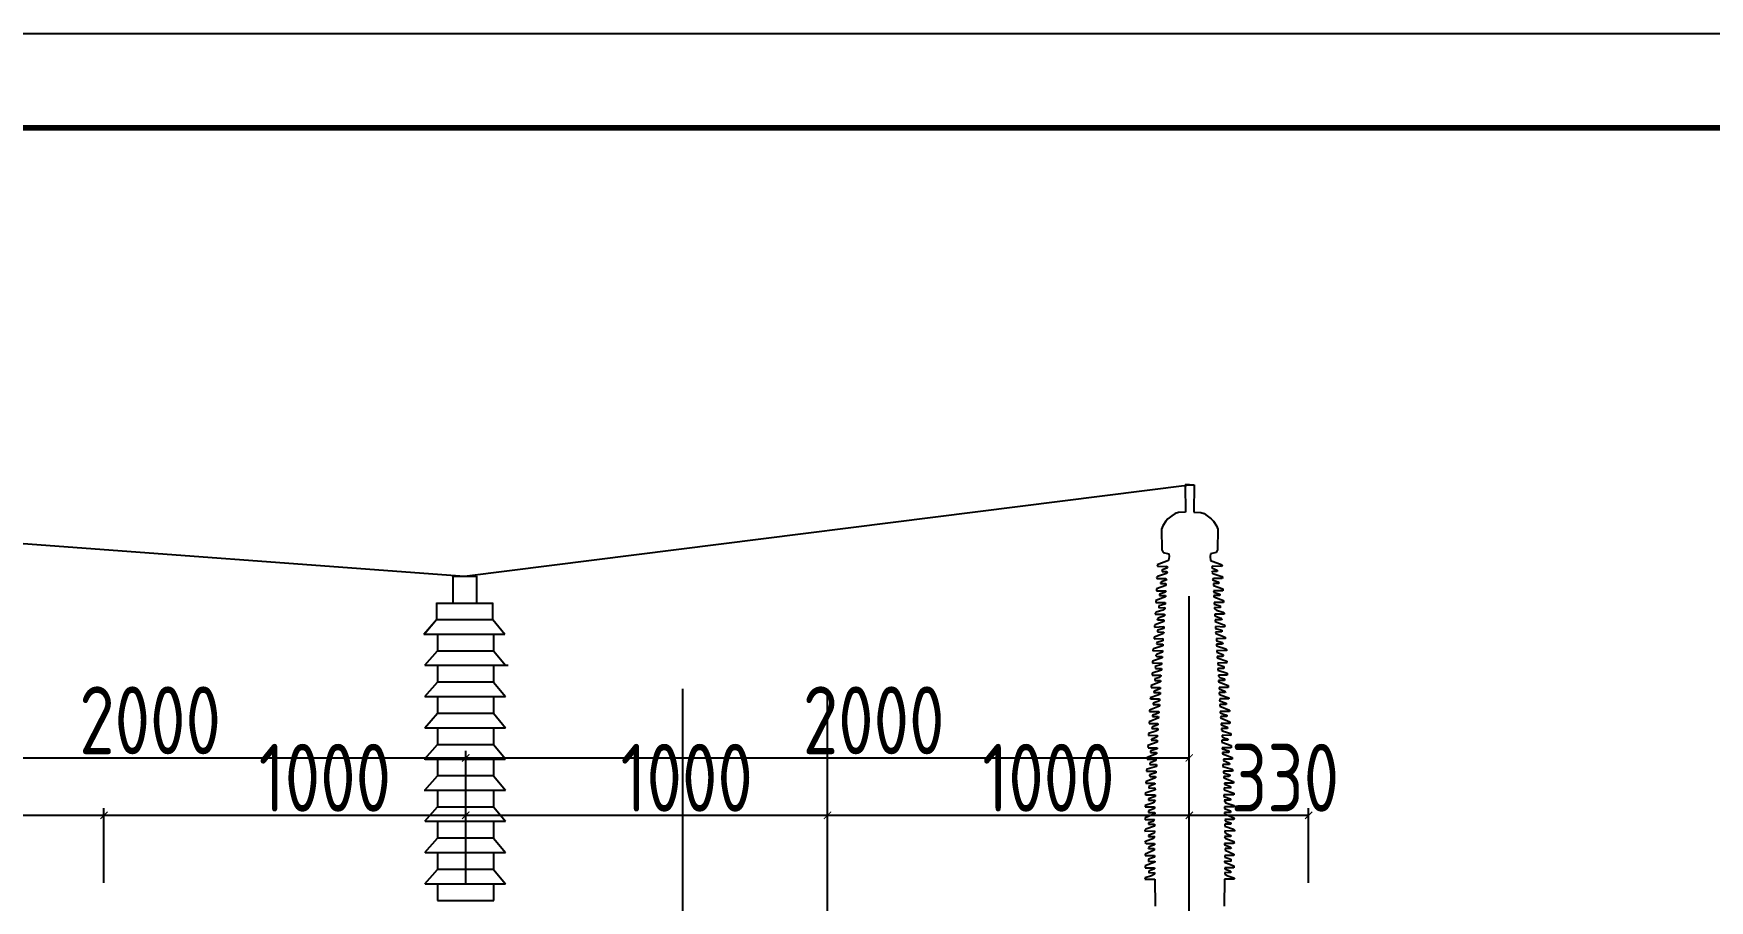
# Model space of a CAD drawing. Header units: millimetres. Extents: x 601 to 1195, y -2888 to -2468.
# Drawn here: x 727.7 to 905.6, y -2559.8 to -2467.8 of the extents above; entities that cross this region are included whole.
import ezdxf

# ---------------------------------------------------------------- set-up
doc = ezdxf.new("R2010")
doc.units = ezdxf.units.MM
doc.linetypes.add('CONTINOUS', pattern=[0])
doc.styles.add('HZTSS', font='tssdeng.shx', dxfattribs={"width": 0.8, "bigfont": 'tssdchn.shx'})

msp = doc.modelspace()

# ---------------------------------------------------------------- linework, layer by layer
at = {"color": 3}
for p, q in [((601.07, -2467.82), (1195.07, -2467.82)), ((773.5, -2525.39), (850.43, -2515.69)), ((689.58, -2519.17), (773.5, -2525.39))]:
    msp.add_line(p, q, dxfattribs=at)
for p, q in [((850.43, -2515.69), (849.97, -2515.69)), ((849.97, -2515.69), (850.01, -2518.61)), ((850.48, -2515.69), (850.93, -2515.69)), ((850.93, -2515.69), (850.9, -2518.61)), ((848.58, -2518.97), (848.15, -2519.29)), ((848.92, -2518.75), (848.58, -2518.97)), ((849.28, -2518.62), (848.92, -2518.75)), ((850.01, -2518.61), (849.28, -2518.62)), ((850.9, -2518.61), (851.63, -2518.62)), ((851.63, -2518.62), (851.99, -2518.75)), ((851.99, -2518.75), (852.33, -2518.97)), ((852.33, -2518.97), (852.75, -2519.29)), ((847.6, -2520.05), (847.46, -2520.41)), ((847.46, -2520.41), (847.49, -2522.59)), ((847.91, -2519.55), (847.6, -2520.05)), ((848.15, -2519.29), (847.91, -2519.55)), ((852.75, -2519.29), (853, -2519.55)), ((853, -2519.55), (853.3, -2520.05)), ((853.3, -2520.05), (853.44, -2520.41)), ((853.44, -2520.41), (853.41, -2522.59)), ((848.22, -2523.73), (847.02, -2524.19)), ((847.02, -2524.19), (847.07, -2524.37)), ((847.07, -2524.37), (848.05, -2524.34)), ((847.49, -2522.59), (847.64, -2522.87)), ((847.64, -2522.87), (848.23, -2523.02)), ((848.05, -2524.34), (848.11, -2524.51)), ((848.27, -2523.31), (848.22, -2523.73)), ((848.23, -2523.02), (848.27, -2523.31)), ((852.68, -2523.02), (852.64, -2523.31)), ((852.64, -2523.31), (852.68, -2523.73)), ((853.27, -2522.87), (852.68, -2523.02)), ((852.68, -2523.73), (853.89, -2524.19)), ((852.86, -2524.34), (852.8, -2524.51)), ((853.83, -2524.37), (852.86, -2524.34)), ((853.41, -2522.59), (853.27, -2522.87)), ((853.89, -2524.19), (853.83, -2524.37)), ((772.26, -2525.39), (774.74, -2525.39)), ((772.26, -2525.39), (772.26, -2528.24)), ((774.74, -2525.39), (774.74, -2528.24)), ((847.03, -2525.41), (846.95, -2525.49)), ((846.95, -2525.49), (846.98, -2525.65)), ((846.98, -2525.65), (847.94, -2525.64)), ((847.16, -2525.37), (847.03, -2525.41)), ((847.98, -2525.12), (847.16, -2525.37)), ((847.36, -2526.05), (847.35, -2526.17)), ((847.47, -2525.97), (847.36, -2526.05)), ((848.02, -2525.78), (847.47, -2525.97)), ((848.11, -2524.51), (847.51, -2524.75)), ((847.51, -2524.75), (847.52, -2524.9)), ((847.52, -2524.9), (848.03, -2524.89)), ((847.94, -2525.64), (848.02, -2525.78)), ((848.1, -2524.99), (847.98, -2525.12)), ((848.03, -2524.89), (848.1, -2524.99)), ((852.8, -2524.51), (853.39, -2524.75)), ((852.88, -2524.89), (852.8, -2524.99)), ((852.8, -2524.99), (852.92, -2525.12)), ((853.39, -2524.9), (852.88, -2524.89)), ((852.97, -2525.64), (852.88, -2525.78)), ((852.88, -2525.78), (853.43, -2525.97)), ((852.92, -2525.12), (853.75, -2525.37)), ((853.92, -2525.65), (852.97, -2525.64)), ((853.39, -2524.75), (853.39, -2524.9)), ((853.43, -2525.97), (853.55, -2526.05)), ((853.55, -2526.05), (853.55, -2526.17)), ((853.75, -2525.37), (853.87, -2525.41)), ((853.87, -2525.41), (853.96, -2525.49)), ((853.96, -2525.49), (853.92, -2525.65)), ((847.89, -2527.59), (846.86, -2527.98)), ((847.94, -2526.36), (846.92, -2526.72)), ((846.92, -2526.72), (846.94, -2526.95)), ((846.94, -2526.95), (847.91, -2526.93)), ((847.9, -2527.09), (847.24, -2527.28)), ((847.24, -2527.28), (847.24, -2527.42)), ((847.24, -2527.42), (847.89, -2527.42)), ((847.35, -2526.17), (847.94, -2526.16)), ((847.89, -2527.42), (847.89, -2527.59)), ((847.91, -2526.93), (847.9, -2527.09)), ((847.94, -2526.16), (847.94, -2526.36)), ((853.55, -2526.17), (852.97, -2526.16)), ((852.97, -2526.16), (852.97, -2526.36)), ((852.97, -2526.36), (853.98, -2526.72)), ((853.97, -2526.95), (853, -2526.93)), ((853, -2526.93), (853.01, -2527.09)), ((853.01, -2527.09), (853.66, -2527.28)), ((853.66, -2527.42), (853.01, -2527.42)), ((853.01, -2527.42), (853.01, -2527.59)), ((853.01, -2527.59), (854.05, -2527.98)), ((853.66, -2527.28), (853.66, -2527.42)), ((853.98, -2526.72), (853.97, -2526.95)), ((770.51, -2528.22), (770.51, -2529.99)), ((770.51, -2528.24), (776.49, -2528.24)), ((776.49, -2529.99), (776.49, -2528.22)), ((846.91, -2529.22), (846.8, -2529.31)), ((846.8, -2529.31), (846.8, -2529.43)), ((846.8, -2529.43), (847.78, -2529.42)), ((846.86, -2527.98), (846.86, -2528.19)), ((846.86, -2528.19), (847.84, -2528.18)), ((847.61, -2528.98), (846.91, -2529.22)), ((847.78, -2529.58), (847.12, -2529.84)), ((847.2, -2528.55), (847.19, -2528.73)), ((847.19, -2528.73), (847.82, -2528.72)), ((847.84, -2528.34), (847.2, -2528.55)), ((847.82, -2528.86), (847.61, -2528.98)), ((847.78, -2529.42), (847.78, -2529.58)), ((847.82, -2528.72), (847.82, -2528.86)), ((847.84, -2528.18), (847.84, -2528.34)), ((853.07, -2528.18), (853.06, -2528.34)), ((853.06, -2528.34), (853.7, -2528.55)), ((854.04, -2528.19), (853.07, -2528.18)), ((853.71, -2528.73), (853.08, -2528.72)), ((853.08, -2528.72), (853.08, -2528.86)), ((853.08, -2528.86), (853.29, -2528.98)), ((854.11, -2529.43), (853.13, -2529.42)), ((853.13, -2529.42), (853.13, -2529.58)), ((853.13, -2529.58), (853.78, -2529.84)), ((853.29, -2528.98), (853.99, -2529.22)), ((853.7, -2528.55), (853.71, -2528.73)), ((853.99, -2529.22), (854.11, -2529.31)), ((854.05, -2527.98), (854.04, -2528.19)), ((854.11, -2529.31), (854.11, -2529.43)), ((769.17, -2531.55), (770.51, -2530)), ((769.19, -2531.53), (770.51, -2530)), ((770.51, -2529.99), (776.49, -2529.99)), ((770.51, -2529.99), (776.49, -2529.99)), ((776.48, -2530), (777.77, -2531.55)), ((776.48, -2530), (777.75, -2531.53)), ((847.67, -2531.48), (846.68, -2531.86)), ((846.81, -2530.54), (846.72, -2530.62)), ((846.72, -2530.62), (846.73, -2530.78)), ((846.73, -2530.78), (847.7, -2530.74)), ((847.73, -2530.21), (846.81, -2530.54)), ((847.12, -2529.84), (847.02, -2529.9)), ((847.02, -2529.9), (847.05, -2530.02)), ((847.7, -2530.93), (847.04, -2531.1)), ((847.04, -2531.1), (847.04, -2531.28)), ((847.04, -2531.28), (847.7, -2531.32)), ((847.05, -2530.02), (847.72, -2530.02)), ((847.7, -2531.32), (847.67, -2531.48)), ((847.7, -2530.74), (847.7, -2530.93)), ((847.72, -2530.02), (847.73, -2530.21)), ((853.85, -2530.02), (853.18, -2530.02)), ((853.18, -2530.02), (853.18, -2530.21)), ((853.18, -2530.21), (854.09, -2530.54)), ((854.17, -2530.78), (853.2, -2530.74)), ((853.2, -2530.74), (853.21, -2530.93)), ((853.87, -2531.28), (853.2, -2531.32)), ((853.2, -2531.32), (853.23, -2531.48)), ((853.21, -2530.93), (853.86, -2531.1)), ((853.23, -2531.48), (854.22, -2531.86)), ((853.78, -2529.84), (853.88, -2529.9)), ((853.88, -2529.9), (853.85, -2530.02)), ((853.86, -2531.1), (853.87, -2531.28)), ((854.09, -2530.54), (854.19, -2530.62)), ((854.19, -2530.62), (854.17, -2530.78)), ((769.17, -2531.55), (777.77, -2531.55)), ((769.2, -2531.53), (777.75, -2531.53)), ((769.2, -2531.53), (777.75, -2531.53)), ((770.61, -2531.53), (770.61, -2533.3)), ((770.61, -2531.53), (770.61, -2533.3)), ((770.61, -2531.53), (770.61, -2533.3)), ((770.61, -2531.53), (770.61, -2533.3)), ((776.58, -2533.3), (776.58, -2531.53)), ((776.58, -2533.3), (776.58, -2531.53)), ((776.58, -2533.3), (776.58, -2531.53)), ((776.58, -2533.3), (776.58, -2531.53)), ((846.63, -2533.1), (846.55, -2533.18)), ((846.55, -2533.18), (846.55, -2533.29)), ((847.62, -2532.77), (846.63, -2533.1)), ((846.68, -2531.86), (846.68, -2532.03)), ((846.68, -2532.03), (847.6, -2532.01)), ((846.98, -2532.42), (846.94, -2532.55)), ((846.94, -2532.55), (847.06, -2532.6)), ((847.61, -2532.23), (846.98, -2532.42)), ((847.06, -2532.6), (847.61, -2532.59)), ((847.6, -2532.01), (847.61, -2532.23)), ((847.61, -2532.59), (847.62, -2532.77)), ((853.84, -2532.6), (853.29, -2532.59)), ((853.29, -2532.59), (853.29, -2532.77)), ((853.29, -2532.77), (854.28, -2533.1)), ((854.23, -2532.03), (853.3, -2532.01)), ((853.3, -2532.01), (853.3, -2532.23)), ((853.3, -2532.23), (853.93, -2532.42)), ((853.97, -2532.55), (853.84, -2532.6)), ((853.93, -2532.42), (853.97, -2532.55)), ((854.22, -2531.86), (854.23, -2532.03)), ((854.28, -2533.1), (854.36, -2533.18)), ((854.36, -2533.18), (854.35, -2533.29)), ((769.28, -2534.84), (770.6, -2533.31)), ((769.28, -2534.84), (770.6, -2533.31)), ((769.28, -2534.84), (770.6, -2533.31)), ((769.28, -2534.84), (770.6, -2533.31)), ((769.28, -2534.84), (770.6, -2533.31)), ((769.28, -2534.84), (770.6, -2533.31)), ((769.28, -2534.84), (770.6, -2533.31)), ((769.28, -2534.84), (770.6, -2533.31)), ((769.28, -2534.84), (770.6, -2533.31)), ((769.28, -2534.84), (770.6, -2533.31)), ((769.28, -2534.84), (770.6, -2533.31)), ((769.28, -2534.84), (770.6, -2533.31)), ((769.28, -2534.84), (770.6, -2533.31)), ((769.28, -2534.84), (770.6, -2533.31)), ((769.28, -2534.84), (770.6, -2533.31)), ((769.28, -2534.84), (770.6, -2533.31)), ((769.28, -2534.84), (777.85, -2534.84)), ((769.57, -2534.84), (778.12, -2534.84)), ((769.57, -2534.84), (778.12, -2534.84)), ((769.57, -2534.84), (778.12, -2534.84)), ((769.57, -2534.84), (778.12, -2534.84)), ((769.57, -2534.84), (778.12, -2534.84)), ((769.57, -2534.84), (778.12, -2534.84)), ((769.57, -2534.84), (778.12, -2534.84)), ((769.57, -2534.84), (778.12, -2534.84)), ((769.57, -2534.84), (778.12, -2534.84)), ((769.57, -2534.84), (778.12, -2534.84)), ((769.57, -2534.84), (778.12, -2534.84)), ((769.57, -2534.84), (778.12, -2534.84)), ((770.61, -2533.3), (776.58, -2533.3)), ((770.61, -2533.3), (776.58, -2533.3)), ((770.61, -2533.3), (776.58, -2533.3)), ((770.61, -2533.3), (776.58, -2533.3)), ((770.61, -2533.3), (776.58, -2533.3)), ((770.61, -2533.3), (776.58, -2533.3)), ((770.61, -2533.3), (776.58, -2533.3)), ((770.61, -2533.3), (776.58, -2533.3)), ((770.61, -2533.3), (776.58, -2533.3)), ((770.61, -2533.3), (776.58, -2533.3)), ((770.61, -2533.3), (776.58, -2533.3)), ((770.61, -2533.3), (776.58, -2533.3)), ((770.61, -2533.3), (776.58, -2533.3)), ((770.61, -2533.3), (776.58, -2533.3)), ((770.61, -2533.3), (776.58, -2533.3)), ((770.61, -2533.3), (776.58, -2533.3)), ((770.61, -2534.84), (770.61, -2536.61)), ((770.61, -2534.84), (770.61, -2536.61)), ((770.61, -2534.84), (770.61, -2536.61)), ((770.61, -2534.84), (770.61, -2536.61)), ((776.57, -2533.31), (777.85, -2534.84)), ((776.57, -2533.31), (777.85, -2534.84)), ((776.57, -2533.31), (777.85, -2534.84)), ((776.57, -2533.31), (777.85, -2534.84)), ((776.57, -2533.31), (777.85, -2534.84)), ((776.57, -2533.31), (777.85, -2534.84)), ((776.57, -2533.31), (777.85, -2534.84)), ((776.57, -2533.31), (777.85, -2534.84)), ((776.57, -2533.31), (777.85, -2534.84)), ((776.57, -2533.31), (777.85, -2534.84)), ((776.57, -2533.31), (777.85, -2534.84)), ((776.57, -2533.31), (777.85, -2534.84)), ((776.57, -2533.31), (777.85, -2534.84)), ((776.57, -2533.31), (777.85, -2534.84)), ((776.57, -2533.31), (777.85, -2534.84)), ((776.57, -2533.31), (777.85, -2534.84)), ((776.58, -2536.61), (776.58, -2534.84)), ((776.58, -2536.61), (776.58, -2534.84)), ((776.58, -2536.61), (776.58, -2534.84)), ((776.58, -2536.61), (776.58, -2534.84)), ((847.54, -2534.06), (846.52, -2534.41)), ((846.52, -2534.41), (846.52, -2534.6)), ((846.52, -2534.6), (847.48, -2534.59)), ((846.55, -2533.29), (847.56, -2533.28)), ((847.48, -2534.76), (846.81, -2534.98)), ((846.81, -2534.98), (846.82, -2535.18)), ((846.94, -2533.68), (846.87, -2533.76)), ((846.87, -2533.76), (846.87, -2533.84)), ((846.87, -2533.84), (846.98, -2533.89)), ((847.56, -2533.44), (846.94, -2533.68)), ((846.98, -2533.89), (847.54, -2533.89)), ((847.48, -2534.59), (847.48, -2534.76)), ((847.54, -2533.89), (847.54, -2534.06)), ((847.56, -2533.28), (847.56, -2533.44)), ((853.35, -2533.28), (853.34, -2533.44)), ((853.34, -2533.44), (853.96, -2533.68)), ((854.35, -2533.29), (853.35, -2533.28)), ((853.37, -2533.89), (853.36, -2534.06)), ((853.36, -2534.06), (854.39, -2534.41)), ((853.92, -2533.89), (853.37, -2533.89)), ((854.38, -2534.6), (853.43, -2534.59)), ((853.43, -2534.59), (853.43, -2534.76)), ((853.43, -2534.76), (854.09, -2534.98)), ((854.04, -2533.84), (853.92, -2533.89)), ((853.96, -2533.68), (854.03, -2533.76)), ((854.03, -2533.76), (854.04, -2533.84)), ((854.09, -2534.98), (854.09, -2535.18)), ((854.39, -2534.41), (854.38, -2534.6)), ((769.28, -2538.15), (770.6, -2536.62)), ((769.28, -2538.15), (770.6, -2536.62)), ((769.28, -2538.15), (770.6, -2536.62)), ((769.28, -2538.15), (770.6, -2536.62)), ((769.28, -2538.15), (770.6, -2536.62)), ((769.28, -2538.15), (770.6, -2536.62)), ((769.28, -2538.15), (770.6, -2536.62)), ((769.28, -2538.15), (770.6, -2536.62)), ((769.28, -2538.15), (770.6, -2536.62)), ((769.28, -2538.15), (770.6, -2536.62)), ((769.28, -2538.15), (770.6, -2536.62)), ((769.28, -2538.15), (770.6, -2536.62)), ((769.28, -2538.15), (770.6, -2536.62)), ((769.28, -2538.15), (770.6, -2536.62)), ((769.28, -2538.15), (770.6, -2536.62)), ((769.28, -2538.15), (770.6, -2536.62)), ((770.61, -2536.61), (776.58, -2536.61)), ((770.61, -2536.61), (776.58, -2536.61)), ((770.61, -2536.61), (776.58, -2536.61)), ((770.61, -2536.61), (776.58, -2536.61)), ((770.61, -2536.61), (776.58, -2536.61)), ((770.61, -2536.61), (776.58, -2536.61)), ((770.61, -2536.61), (776.58, -2536.61)), ((770.61, -2536.61), (776.58, -2536.61)), ((770.61, -2536.61), (776.58, -2536.61)), ((770.61, -2536.61), (776.58, -2536.61)), ((770.61, -2536.61), (776.58, -2536.61)), ((770.61, -2536.61), (776.58, -2536.61)), ((770.61, -2536.61), (776.58, -2536.61)), ((770.61, -2536.61), (776.58, -2536.61)), ((770.61, -2536.61), (776.58, -2536.61)), ((770.61, -2536.61), (776.58, -2536.61)), ((776.57, -2536.62), (777.85, -2538.15)), ((776.57, -2536.62), (777.85, -2538.15)), ((776.57, -2536.62), (777.85, -2538.15)), ((776.57, -2536.62), (777.85, -2538.15)), ((776.57, -2536.62), (777.85, -2538.15)), ((776.57, -2536.62), (777.85, -2538.15)), ((776.57, -2536.62), (777.85, -2538.15)), ((776.57, -2536.62), (777.85, -2538.15)), ((776.57, -2536.62), (777.85, -2538.15)), ((776.57, -2536.62), (777.85, -2538.15)), ((776.57, -2536.62), (777.85, -2538.15)), ((776.57, -2536.62), (777.85, -2538.15)), ((776.57, -2536.62), (777.85, -2538.15)), ((776.57, -2536.62), (777.85, -2538.15)), ((776.57, -2536.62), (777.85, -2538.15)), ((776.57, -2536.62), (777.85, -2538.15)), ((847.37, -2536.6), (846.37, -2536.99)), ((847.45, -2535.34), (846.46, -2535.69)), ((846.46, -2535.69), (846.46, -2535.9)), ((846.46, -2535.9), (847.39, -2535.89)), ((847.25, -2536.12), (846.75, -2536.29)), ((846.75, -2536.29), (846.75, -2536.46)), ((846.75, -2536.46), (847.37, -2536.46)), ((846.82, -2535.18), (847.45, -2535.17)), ((847.4, -2536.01), (847.25, -2536.12)), ((847.37, -2536.46), (847.37, -2536.6)), ((847.39, -2535.89), (847.4, -2536.01)), ((847.45, -2535.17), (847.45, -2535.34)), ((853.46, -2535.17), (853.45, -2535.34)), ((853.45, -2535.34), (854.45, -2535.69)), ((854.09, -2535.18), (853.46, -2535.17)), ((854.45, -2535.9), (853.51, -2535.89)), ((853.51, -2535.89), (853.51, -2536.01)), ((853.51, -2536.01), (853.66, -2536.12)), ((854.15, -2536.46), (853.53, -2536.46)), ((853.53, -2536.46), (853.53, -2536.6)), ((853.53, -2536.6), (854.54, -2536.99)), ((853.66, -2536.12), (854.16, -2536.29)), ((854.16, -2536.29), (854.15, -2536.46)), ((854.45, -2535.69), (854.45, -2535.9)), ((769.28, -2538.15), (777.85, -2538.15)), ((769.29, -2538.15), (777.84, -2538.15)), ((769.29, -2538.15), (777.84, -2538.15)), ((769.29, -2538.15), (777.84, -2538.15)), ((769.29, -2538.15), (777.84, -2538.15)), ((769.29, -2538.15), (777.84, -2538.15)), ((769.29, -2538.15), (777.84, -2538.15)), ((769.29, -2538.15), (777.84, -2538.15)), ((769.29, -2538.15), (777.84, -2538.15)), ((769.29, -2538.15), (777.84, -2538.15)), ((769.29, -2538.15), (777.84, -2538.15)), ((769.29, -2538.15), (777.84, -2538.15)), ((769.29, -2538.15), (777.84, -2538.15)), ((769.29, -2538.15), (777.84, -2538.15)), ((769.29, -2538.15), (777.84, -2538.15)), ((769.29, -2538.15), (777.84, -2538.15)), ((769.29, -2538.15), (777.84, -2538.15)), ((770.61, -2538.15), (770.61, -2539.92)), ((770.61, -2538.15), (770.61, -2539.92)), ((770.61, -2538.15), (770.61, -2539.92)), ((770.61, -2538.15), (770.61, -2539.92)), ((776.58, -2539.92), (776.58, -2538.15)), ((776.58, -2539.92), (776.58, -2538.15)), ((776.58, -2539.92), (776.58, -2538.15)), ((776.58, -2539.92), (776.58, -2538.15)), ((847.09, -2538), (846.28, -2538.28)), ((846.28, -2538.28), (846.29, -2538.41)), ((846.29, -2538.41), (847.26, -2538.4)), ((846.37, -2536.99), (846.37, -2537.2)), ((846.37, -2537.2), (847.31, -2537.19)), ((847.26, -2538.6), (846.58, -2538.86)), ((846.7, -2537.58), (846.65, -2537.66)), ((846.65, -2537.66), (846.67, -2537.74)), ((846.67, -2537.74), (847.32, -2537.73)), ((847.31, -2537.32), (846.7, -2537.58)), ((847.32, -2537.9), (847.09, -2538)), ((847.26, -2538.4), (847.26, -2538.6)), ((847.31, -2537.19), (847.31, -2537.32)), ((847.32, -2537.73), (847.32, -2537.9)), ((854.24, -2537.74), (853.58, -2537.73)), ((853.58, -2537.73), (853.58, -2537.9)), ((853.58, -2537.9), (853.81, -2538)), ((854.54, -2537.2), (853.59, -2537.19)), ((853.59, -2537.19), (853.59, -2537.32)), ((853.59, -2537.32), (854.2, -2537.58)), ((853.65, -2538.4), (853.64, -2538.6)), ((853.64, -2538.6), (854.32, -2538.86)), ((854.62, -2538.41), (853.65, -2538.4)), ((853.81, -2538), (854.62, -2538.28)), ((854.2, -2537.58), (854.25, -2537.66)), ((854.25, -2537.66), (854.24, -2537.74)), ((854.54, -2536.99), (854.54, -2537.2)), ((854.62, -2538.28), (854.62, -2538.41)), ((769.28, -2541.46), (770.6, -2539.93)), ((769.28, -2541.46), (770.6, -2539.93)), ((769.28, -2541.46), (770.6, -2539.93)), ((769.28, -2541.46), (770.6, -2539.93)), ((769.28, -2541.46), (770.6, -2539.93)), ((769.28, -2541.46), (770.6, -2539.93)), ((769.28, -2541.46), (770.6, -2539.93)), ((769.28, -2541.46), (770.6, -2539.93)), ((769.28, -2541.46), (770.6, -2539.93)), ((769.28, -2541.46), (770.6, -2539.93)), ((769.28, -2541.46), (770.6, -2539.93)), ((769.28, -2541.46), (770.6, -2539.93)), ((769.28, -2541.46), (770.6, -2539.93)), ((769.28, -2541.46), (770.6, -2539.93)), ((769.28, -2541.46), (770.6, -2539.93)), ((769.28, -2541.46), (770.6, -2539.93)), ((770.61, -2539.92), (776.58, -2539.92)), ((770.61, -2539.92), (776.58, -2539.92)), ((770.61, -2539.92), (776.58, -2539.92)), ((770.61, -2539.92), (776.58, -2539.92)), ((770.61, -2539.92), (776.58, -2539.92)), ((770.61, -2539.92), (776.58, -2539.92)), ((770.61, -2539.92), (776.58, -2539.92)), ((770.61, -2539.92), (776.58, -2539.92)), ((770.61, -2539.92), (776.58, -2539.92)), ((770.61, -2539.92), (776.58, -2539.92)), ((770.61, -2539.92), (776.58, -2539.92)), ((770.61, -2539.92), (776.58, -2539.92)), ((770.61, -2539.92), (776.58, -2539.92)), ((770.61, -2539.92), (776.58, -2539.92)), ((770.61, -2539.92), (776.58, -2539.92)), ((770.61, -2539.92), (776.58, -2539.92)), ((776.57, -2539.93), (777.85, -2541.46)), ((776.57, -2539.93), (777.85, -2541.46)), ((776.57, -2539.93), (777.85, -2541.46)), ((776.57, -2539.93), (777.85, -2541.46)), ((776.57, -2539.93), (777.85, -2541.46)), ((776.57, -2539.93), (777.85, -2541.46)), ((776.57, -2539.93), (777.85, -2541.46)), ((776.57, -2539.93), (777.85, -2541.46)), ((776.57, -2539.93), (777.85, -2541.46)), ((776.57, -2539.93), (777.85, -2541.46)), ((776.57, -2539.93), (777.85, -2541.46)), ((776.57, -2539.93), (777.85, -2541.46)), ((776.57, -2539.93), (777.85, -2541.46)), ((776.57, -2539.93), (777.85, -2541.46)), ((776.57, -2539.93), (777.85, -2541.46)), ((776.57, -2539.93), (777.85, -2541.46)), ((847.26, -2539.19), (846.2, -2539.61)), ((846.2, -2539.61), (846.2, -2539.75)), ((846.2, -2539.75), (847.2, -2539.74)), ((846.86, -2540.02), (846.5, -2540.12)), ((846.5, -2540.12), (846.5, -2540.28)), ((846.5, -2540.28), (847.13, -2540.28)), ((846.58, -2538.86), (846.58, -2539.01)), ((846.58, -2539.01), (847.25, -2539)), ((847.2, -2539.87), (846.86, -2540.02)), ((847.13, -2540.28), (847.18, -2540.42)), ((847.2, -2539.74), (847.2, -2539.87)), ((847.25, -2539), (847.25, -2539.11)), ((847.25, -2539.11), (847.26, -2539.19)), ((854.32, -2539.01), (853.65, -2539)), ((853.65, -2539), (853.65, -2539.11)), ((853.65, -2539.11), (853.65, -2539.19)), ((853.65, -2539.19), (854.7, -2539.61)), ((854.7, -2539.75), (853.7, -2539.74)), ((853.7, -2539.74), (853.7, -2539.87)), ((853.7, -2539.87), (854.04, -2540.02)), ((853.77, -2540.28), (853.73, -2540.42)), ((854.4, -2540.28), (853.77, -2540.28)), ((854.04, -2540.02), (854.4, -2540.12)), ((854.32, -2538.86), (854.32, -2539.01)), ((854.4, -2540.12), (854.4, -2540.28)), ((854.7, -2539.61), (854.7, -2539.75)), ((769.28, -2541.46), (777.85, -2541.46)), ((769.29, -2541.46), (777.84, -2541.46)), ((769.29, -2541.46), (777.84, -2541.46)), ((769.29, -2541.46), (777.84, -2541.46)), ((769.29, -2541.46), (777.84, -2541.46)), ((769.29, -2541.46), (777.84, -2541.46)), ((769.29, -2541.46), (777.84, -2541.46)), ((769.29, -2541.46), (777.84, -2541.46)), ((769.29, -2541.46), (777.84, -2541.46)), ((769.29, -2541.46), (777.84, -2541.46)), ((769.29, -2541.46), (777.84, -2541.46)), ((769.29, -2541.46), (777.84, -2541.46)), ((769.29, -2541.46), (777.84, -2541.46)), ((769.29, -2541.46), (777.84, -2541.46)), ((769.29, -2541.46), (777.84, -2541.46)), ((769.29, -2541.46), (777.84, -2541.46)), ((769.29, -2541.46), (777.84, -2541.46)), ((770.61, -2541.46), (770.61, -2543.23)), ((770.61, -2541.46), (770.61, -2543.23)), ((770.61, -2541.46), (770.61, -2543.23)), ((770.61, -2541.46), (770.61, -2543.23)), ((776.58, -2543.23), (776.58, -2541.46)), ((776.58, -2543.23), (776.58, -2541.46)), ((776.58, -2543.23), (776.58, -2541.46)), ((776.58, -2543.23), (776.58, -2541.46)), ((846.87, -2541.83), (846.09, -2542.09)), ((846.09, -2542.09), (846.09, -2542.28)), ((847.18, -2540.42), (846.17, -2540.84)), ((846.17, -2540.84), (846.17, -2541.01)), ((846.17, -2541.01), (847.09, -2541)), ((846.52, -2541.37), (846.43, -2541.45)), ((846.43, -2541.45), (846.44, -2541.56)), ((846.44, -2541.56), (847.08, -2541.55)), ((847.09, -2541.15), (846.52, -2541.37)), ((847.08, -2541.71), (846.87, -2541.83)), ((847.08, -2541.55), (847.08, -2541.71)), ((847.09, -2541), (847.09, -2541.15)), ((853.73, -2540.42), (854.73, -2540.84)), ((854.73, -2541.01), (853.81, -2541)), ((853.81, -2541), (853.81, -2541.15)), ((853.81, -2541.15), (854.38, -2541.37)), ((854.46, -2541.56), (853.82, -2541.55)), ((853.82, -2541.55), (853.82, -2541.71)), ((853.82, -2541.71), (854.03, -2541.83)), ((854.03, -2541.83), (854.81, -2542.09)), ((854.38, -2541.37), (854.47, -2541.45)), ((854.47, -2541.45), (854.46, -2541.56)), ((854.73, -2540.84), (854.73, -2541.01)), ((854.81, -2542.09), (854.81, -2542.28)), ((769.28, -2544.77), (770.6, -2543.24)), ((769.28, -2544.77), (770.6, -2543.24)), ((769.28, -2544.77), (770.6, -2543.24)), ((769.28, -2544.77), (770.6, -2543.24)), ((769.28, -2544.77), (770.6, -2543.24)), ((769.28, -2544.77), (770.6, -2543.24)), ((769.28, -2544.77), (770.6, -2543.24)), ((769.28, -2544.77), (770.6, -2543.24)), ((769.28, -2544.77), (770.6, -2543.24)), ((769.28, -2544.77), (770.6, -2543.24)), ((769.28, -2544.77), (770.6, -2543.24)), ((769.28, -2544.77), (770.6, -2543.24)), ((769.28, -2544.77), (770.6, -2543.24)), ((769.28, -2544.77), (770.6, -2543.24)), ((769.28, -2544.77), (770.6, -2543.24)), ((769.28, -2544.77), (770.6, -2543.24)), ((770.61, -2543.23), (776.58, -2543.23)), ((770.61, -2543.23), (776.58, -2543.23)), ((770.61, -2543.23), (776.58, -2543.23)), ((770.61, -2543.23), (776.58, -2543.23)), ((770.61, -2543.23), (776.58, -2543.23)), ((770.61, -2543.23), (776.58, -2543.23)), ((770.61, -2543.23), (776.58, -2543.23)), ((770.61, -2543.23), (776.58, -2543.23)), ((770.61, -2543.23), (776.58, -2543.23)), ((770.61, -2543.23), (776.58, -2543.23)), ((770.61, -2543.23), (776.58, -2543.23)), ((770.61, -2543.23), (776.58, -2543.23)), ((770.61, -2543.23), (776.58, -2543.23)), ((770.61, -2543.23), (776.58, -2543.23)), ((770.61, -2543.23), (776.58, -2543.23)), ((770.61, -2543.23), (776.58, -2543.23)), ((776.57, -2543.24), (777.85, -2544.77)), ((776.57, -2543.24), (777.85, -2544.77)), ((776.57, -2543.24), (777.85, -2544.77)), ((776.57, -2543.24), (777.85, -2544.77)), ((776.57, -2543.24), (777.85, -2544.77)), ((776.57, -2543.24), (777.85, -2544.77)), ((776.57, -2543.24), (777.85, -2544.77)), ((776.57, -2543.24), (777.85, -2544.77)), ((776.57, -2543.24), (777.85, -2544.77)), ((776.57, -2543.24), (777.85, -2544.77)), ((776.57, -2543.24), (777.85, -2544.77)), ((776.57, -2543.24), (777.85, -2544.77)), ((776.57, -2543.24), (777.85, -2544.77)), ((776.57, -2543.24), (777.85, -2544.77)), ((776.57, -2543.24), (777.85, -2544.77)), ((776.57, -2543.24), (777.85, -2544.77)), ((847.02, -2543.01), (846.03, -2543.36)), ((846.03, -2543.36), (846.04, -2543.59)), ((846.04, -2543.59), (846.99, -2543.58)), ((846.09, -2542.28), (847.01, -2542.27)), ((846.99, -2543.72), (846.3, -2543.92)), ((846.3, -2543.92), (846.3, -2544.1)), ((846.43, -2542.63), (846.36, -2542.79)), ((846.36, -2542.79), (847.02, -2542.78)), ((846.72, -2542.56), (846.43, -2542.63)), ((847.01, -2542.42), (846.72, -2542.56)), ((846.99, -2543.58), (846.99, -2543.72)), ((847.01, -2542.27), (847.01, -2542.42)), ((847.02, -2542.78), (847.02, -2543.01)), ((854.54, -2542.79), (853.88, -2542.78)), ((853.88, -2542.78), (853.88, -2543.01)), ((853.88, -2543.01), (854.87, -2543.36)), ((854.81, -2542.28), (853.89, -2542.27)), ((853.89, -2542.27), (853.89, -2542.42)), ((853.89, -2542.42), (854.18, -2542.56)), ((854.87, -2543.59), (853.91, -2543.58)), ((853.91, -2543.58), (853.91, -2543.72)), ((853.91, -2543.72), (854.6, -2543.92)), ((854.18, -2542.56), (854.48, -2542.63)), ((854.48, -2542.63), (854.54, -2542.79)), ((854.6, -2543.92), (854.6, -2544.1)), ((854.87, -2543.36), (854.87, -2543.59)), ((769.2, -2544.77), (777.75, -2544.77)), ((769.28, -2544.77), (777.85, -2544.77)), ((769.29, -2544.77), (777.84, -2544.77)), ((769.29, -2544.77), (777.84, -2544.77)), ((769.29, -2544.77), (777.84, -2544.77)), ((769.29, -2544.77), (777.84, -2544.77)), ((769.29, -2544.77), (777.84, -2544.77)), ((769.29, -2544.77), (777.84, -2544.77)), ((769.29, -2544.77), (777.84, -2544.77)), ((769.29, -2544.77), (777.84, -2544.77)), ((769.29, -2544.77), (777.84, -2544.77)), ((769.29, -2544.77), (777.84, -2544.77)), ((769.29, -2544.77), (777.84, -2544.77)), ((769.29, -2544.77), (777.84, -2544.77)), ((769.29, -2544.77), (777.84, -2544.77)), ((769.29, -2544.77), (777.84, -2544.77)), ((769.29, -2544.77), (777.84, -2544.77)), ((769.29, -2544.77), (777.84, -2544.77)), ((769.3, -2544.79), (777.79, -2544.79)), ((770.61, -2544.77), (770.61, -2546.54)), ((770.61, -2544.77), (770.61, -2546.54)), ((770.61, -2544.77), (770.61, -2546.54)), ((770.61, -2544.77), (770.61, -2546.54)), ((776.58, -2546.54), (776.58, -2544.77)), ((776.58, -2546.54), (776.58, -2544.77)), ((776.58, -2546.54), (776.58, -2544.77)), ((776.58, -2546.54), (776.58, -2544.77)), ((846.95, -2545.58), (845.94, -2545.85)), ((846.95, -2544.25), (845.96, -2544.63)), ((845.96, -2544.63), (845.96, -2544.81)), ((845.96, -2544.81), (846.86, -2544.8)), ((846.28, -2545.17), (846.22, -2545.26)), ((846.22, -2545.26), (846.23, -2545.36)), ((846.23, -2545.36), (846.94, -2545.36)), ((846.86, -2544.95), (846.28, -2545.17)), ((846.3, -2544.1), (846.95, -2544.09)), ((846.86, -2544.8), (846.86, -2544.95)), ((846.94, -2545.36), (846.95, -2545.58)), ((846.95, -2544.09), (846.95, -2544.25)), ((854.6, -2544.1), (853.95, -2544.09)), ((853.95, -2544.09), (853.95, -2544.25)), ((853.95, -2544.25), (854.95, -2544.63)), ((854.67, -2545.36), (853.96, -2545.36)), ((853.96, -2545.36), (853.96, -2545.58)), ((853.96, -2545.58), (854.97, -2545.85)), ((854.95, -2544.81), (854.04, -2544.8)), ((854.04, -2544.8), (854.04, -2544.95)), ((854.04, -2544.95), (854.62, -2545.17)), ((854.62, -2545.17), (854.68, -2545.26)), ((854.68, -2545.26), (854.67, -2545.36)), ((854.95, -2544.63), (854.95, -2544.81)), ((769.28, -2548.08), (770.6, -2546.55)), ((769.28, -2548.08), (770.6, -2546.55)), ((769.28, -2548.08), (770.6, -2546.55)), ((769.28, -2548.08), (770.6, -2546.55)), ((769.28, -2548.08), (770.6, -2546.55)), ((769.28, -2548.08), (770.6, -2546.55)), ((769.28, -2548.08), (770.6, -2546.55)), ((769.28, -2548.08), (770.6, -2546.55)), ((769.28, -2548.08), (770.6, -2546.55)), ((769.28, -2548.08), (770.6, -2546.55)), ((769.28, -2548.08), (770.6, -2546.55)), ((769.28, -2548.08), (770.6, -2546.55)), ((769.28, -2548.08), (770.6, -2546.55)), ((769.28, -2548.08), (770.6, -2546.55)), ((769.28, -2548.08), (770.6, -2546.55)), ((769.28, -2548.08), (770.6, -2546.55)), ((770.61, -2546.54), (776.58, -2546.54)), ((770.61, -2546.54), (776.58, -2546.54)), ((770.61, -2546.54), (776.58, -2546.54)), ((770.61, -2546.54), (776.58, -2546.54)), ((770.61, -2546.54), (776.58, -2546.54)), ((770.61, -2546.54), (776.58, -2546.54)), ((770.61, -2546.54), (776.58, -2546.54)), ((770.61, -2546.54), (776.58, -2546.54)), ((770.61, -2546.54), (776.58, -2546.54)), ((770.61, -2546.54), (776.58, -2546.54)), ((770.61, -2546.54), (776.58, -2546.54)), ((770.61, -2546.54), (776.58, -2546.54)), ((770.61, -2546.54), (776.58, -2546.54)), ((770.61, -2546.54), (776.58, -2546.54)), ((770.61, -2546.54), (776.58, -2546.54)), ((770.61, -2546.54), (776.58, -2546.54)), ((776.57, -2546.55), (777.85, -2548.08)), ((776.57, -2546.55), (777.85, -2548.08)), ((776.57, -2546.55), (777.85, -2548.08)), ((776.57, -2546.55), (777.85, -2548.08)), ((776.57, -2546.55), (777.85, -2548.08)), ((776.57, -2546.55), (777.85, -2548.08)), ((776.57, -2546.55), (777.85, -2548.08)), ((776.57, -2546.55), (777.85, -2548.08)), ((776.57, -2546.55), (777.85, -2548.08)), ((776.57, -2546.55), (777.85, -2548.08)), ((776.57, -2546.55), (777.85, -2548.08)), ((776.57, -2546.55), (777.85, -2548.08)), ((776.57, -2546.55), (777.85, -2548.08)), ((776.57, -2546.55), (777.85, -2548.08)), ((776.57, -2546.55), (777.85, -2548.08)), ((776.57, -2546.55), (777.85, -2548.08)), ((845.84, -2547.17), (845.79, -2547.28)), ((845.79, -2547.28), (845.8, -2547.35)), ((845.8, -2547.35), (846.77, -2547.34)), ((846.83, -2546.79), (845.84, -2547.17)), ((845.94, -2545.85), (845.87, -2545.97)), ((845.87, -2545.97), (845.89, -2546.07)), ((845.89, -2546.07), (846.86, -2546.06)), ((846.77, -2547.46), (846.11, -2547.71)), ((846.19, -2546.45), (846.18, -2546.57)), ((846.18, -2546.57), (846.27, -2546.63)), ((846.86, -2546.24), (846.19, -2546.45)), ((846.27, -2546.63), (846.82, -2546.63)), ((846.77, -2547.34), (846.77, -2547.46)), ((846.82, -2546.63), (846.83, -2546.79)), ((846.86, -2546.06), (846.86, -2546.24)), ((855.01, -2546.07), (854.04, -2546.06)), ((854.04, -2546.06), (854.04, -2546.24)), ((854.04, -2546.24), (854.72, -2546.45)), ((854.64, -2546.63), (854.08, -2546.63)), ((854.08, -2546.63), (854.08, -2546.79)), ((854.08, -2546.79), (855.07, -2547.17)), ((855.1, -2547.35), (854.14, -2547.34)), ((854.14, -2547.34), (854.14, -2547.46)), ((854.14, -2547.46), (854.79, -2547.71)), ((854.72, -2546.57), (854.64, -2546.63)), ((854.72, -2546.45), (854.72, -2546.57)), ((854.97, -2545.85), (855.03, -2545.97)), ((855.03, -2545.97), (855.01, -2546.07)), ((855.07, -2547.17), (855.12, -2547.28)), ((855.12, -2547.28), (855.1, -2547.35)), ((769.2, -2548.08), (777.75, -2548.08)), ((769.28, -2548.08), (777.85, -2548.08)), ((769.29, -2548.08), (777.84, -2548.08)), ((769.29, -2548.08), (777.84, -2548.08)), ((769.29, -2548.08), (777.84, -2548.08)), ((769.29, -2548.08), (777.84, -2548.08)), ((769.29, -2548.08), (777.84, -2548.08)), ((769.29, -2548.08), (777.84, -2548.08)), ((769.29, -2548.08), (777.84, -2548.08)), ((769.29, -2548.08), (777.84, -2548.08)), ((769.29, -2548.08), (777.84, -2548.08)), ((769.29, -2548.08), (777.84, -2548.08)), ((769.29, -2548.08), (777.84, -2548.08)), ((769.29, -2548.08), (777.84, -2548.08)), ((769.29, -2548.08), (777.84, -2548.08)), ((769.29, -2548.08), (777.84, -2548.08)), ((769.29, -2548.08), (777.84, -2548.08)), ((769.29, -2548.08), (777.84, -2548.08)), ((769.3, -2548.1), (777.79, -2548.1)), ((770.61, -2548.08), (770.61, -2549.85)), ((770.61, -2548.08), (770.61, -2549.85)), ((770.61, -2548.08), (770.61, -2549.85)), ((770.61, -2548.08), (770.61, -2549.85)), ((776.58, -2549.85), (776.58, -2548.08)), ((776.58, -2549.85), (776.58, -2548.08)), ((776.58, -2549.85), (776.58, -2548.08)), ((776.58, -2549.85), (776.58, -2548.08)), ((846.78, -2548.04), (845.75, -2548.42)), ((845.75, -2548.42), (845.76, -2548.59)), ((845.76, -2548.59), (846.81, -2548.58)), ((846.81, -2548.75), (846.1, -2549.02)), ((846.1, -2549.02), (846.1, -2549.16)), ((846.1, -2549.16), (846.78, -2549.15)), ((846.11, -2547.71), (846.11, -2547.86)), ((846.11, -2547.86), (846.77, -2547.85)), ((846.78, -2549.15), (846.61, -2549.44)), ((846.77, -2547.85), (846.78, -2548.04)), ((846.81, -2548.58), (846.81, -2548.75)), ((855.15, -2548.59), (854.09, -2548.58)), ((854.09, -2548.58), (854.09, -2548.75)), ((854.09, -2548.75), (854.8, -2549.02)), ((854.8, -2549.16), (854.12, -2549.15)), ((854.12, -2549.15), (854.29, -2549.44)), ((854.79, -2547.86), (854.13, -2547.85)), ((854.13, -2547.85), (854.13, -2548.04)), ((854.13, -2548.04), (855.15, -2548.42)), ((854.79, -2547.71), (854.79, -2547.86)), ((854.8, -2549.02), (854.8, -2549.16)), ((855.15, -2548.42), (855.15, -2548.59)), ((769.28, -2551.39), (770.6, -2549.87)), ((769.28, -2551.39), (770.6, -2549.87)), ((769.28, -2551.39), (770.6, -2549.87)), ((769.28, -2551.39), (770.6, -2549.87)), ((769.28, -2551.39), (770.6, -2549.87)), ((769.28, -2551.39), (770.6, -2549.87)), ((769.28, -2551.39), (770.6, -2549.87)), ((769.28, -2551.39), (770.6, -2549.87)), ((769.28, -2551.39), (770.6, -2549.87)), ((769.28, -2551.39), (770.6, -2549.87)), ((769.28, -2551.39), (770.6, -2549.87)), ((769.28, -2551.39), (770.6, -2549.87)), ((769.28, -2551.39), (770.6, -2549.87)), ((769.28, -2551.39), (770.6, -2549.87)), ((769.28, -2551.39), (770.6, -2549.87)), ((769.28, -2551.39), (770.6, -2549.87)), ((770.61, -2549.85), (776.58, -2549.85)), ((770.61, -2549.85), (776.58, -2549.85)), ((770.61, -2549.85), (776.58, -2549.85)), ((770.61, -2549.85), (776.58, -2549.85)), ((770.61, -2549.85), (776.58, -2549.85)), ((770.61, -2549.85), (776.58, -2549.85)), ((770.61, -2549.85), (776.58, -2549.85)), ((770.61, -2549.85), (776.58, -2549.85)), ((770.61, -2549.85), (776.58, -2549.85)), ((770.61, -2549.85), (776.58, -2549.85)), ((770.61, -2549.85), (776.58, -2549.85)), ((770.61, -2549.85), (776.58, -2549.85)), ((770.61, -2549.85), (776.58, -2549.85)), ((770.61, -2549.85), (776.58, -2549.85)), ((770.61, -2549.85), (776.58, -2549.85)), ((770.61, -2549.85), (776.58, -2549.85)), ((776.57, -2549.87), (777.85, -2551.39)), ((776.57, -2549.87), (777.85, -2551.39)), ((776.57, -2549.87), (777.85, -2551.39)), ((776.57, -2549.87), (777.85, -2551.39)), ((776.57, -2549.87), (777.85, -2551.39)), ((776.57, -2549.87), (777.85, -2551.39)), ((776.57, -2549.87), (777.85, -2551.39)), ((776.57, -2549.87), (777.85, -2551.39)), ((776.57, -2549.87), (777.85, -2551.39)), ((776.57, -2549.87), (777.85, -2551.39)), ((776.57, -2549.87), (777.85, -2551.39)), ((776.57, -2549.87), (777.85, -2551.39)), ((776.57, -2549.87), (777.85, -2551.39)), ((776.57, -2549.87), (777.85, -2551.39)), ((776.57, -2549.87), (777.85, -2551.39)), ((776.57, -2549.87), (777.85, -2551.39)), ((845.75, -2551.01), (845.71, -2551.11)), ((846.61, -2549.44), (845.72, -2549.7)), ((845.72, -2549.7), (845.72, -2549.87)), ((845.72, -2549.87), (846.74, -2549.86)), ((846.76, -2550.59), (845.75, -2551.01)), ((846.74, -2550.04), (846.1, -2550.29)), ((846.1, -2550.29), (846.1, -2550.46)), ((846.1, -2550.46), (846.76, -2550.46)), ((846.74, -2549.86), (846.74, -2550.04)), ((846.76, -2550.46), (846.76, -2550.59)), ((854.8, -2550.46), (854.15, -2550.46)), ((854.15, -2550.46), (854.15, -2550.59)), ((854.15, -2550.59), (855.15, -2551.01)), ((855.18, -2549.87), (854.17, -2549.86)), ((854.17, -2549.86), (854.17, -2550.04)), ((854.17, -2550.04), (854.8, -2550.29)), ((854.29, -2549.44), (855.18, -2549.7)), ((854.8, -2550.29), (854.8, -2550.46)), ((855.15, -2551.01), (855.2, -2551.11)), ((855.18, -2549.7), (855.18, -2549.87)), ((769.29, -2551.39), (777.84, -2551.39)), ((769.29, -2551.39), (777.84, -2551.39)), ((769.29, -2551.39), (777.84, -2551.39)), ((769.29, -2551.39), (777.84, -2551.39)), ((769.29, -2551.39), (777.84, -2551.39)), ((769.29, -2551.39), (777.84, -2551.39)), ((769.29, -2551.39), (777.84, -2551.39)), ((769.29, -2551.39), (777.84, -2551.39)), ((769.29, -2551.39), (777.84, -2551.39)), ((769.29, -2551.39), (777.84, -2551.39)), ((769.29, -2551.39), (777.84, -2551.39)), ((769.29, -2551.39), (777.84, -2551.39)), ((769.29, -2551.39), (777.84, -2551.39)), ((769.29, -2551.39), (777.84, -2551.39)), ((769.29, -2551.39), (777.84, -2551.39)), ((769.29, -2551.39), (777.84, -2551.39)), ((770.61, -2551.39), (770.61, -2553.16)), ((770.61, -2551.39), (770.61, -2553.16)), ((770.61, -2551.39), (770.61, -2553.16)), ((770.61, -2551.39), (770.61, -2553.16)), ((776.58, -2553.16), (776.58, -2551.39)), ((776.58, -2553.16), (776.58, -2551.39)), ((776.58, -2553.16), (776.58, -2551.39)), ((776.58, -2553.16), (776.58, -2551.39)), ((845.8, -2552.24), (845.69, -2552.34)), ((845.69, -2552.34), (845.71, -2552.42)), ((845.71, -2551.11), (845.75, -2551.2)), ((845.71, -2552.42), (846.72, -2552.41)), ((845.75, -2551.2), (846.71, -2551.19)), ((846.71, -2551.91), (845.8, -2552.24)), ((846.57, -2552.68), (846.08, -2552.88)), ((846.57, -2551.41), (846.09, -2551.56)), ((846.09, -2551.56), (846.1, -2551.71)), ((846.1, -2551.71), (846.71, -2551.71)), ((846.71, -2551.19), (846.57, -2551.41)), ((846.72, -2552.57), (846.57, -2552.68)), ((846.71, -2551.71), (846.71, -2551.91)), ((846.72, -2552.41), (846.72, -2552.57)), ((855.2, -2552.42), (854.18, -2552.41)), ((854.18, -2552.41), (854.18, -2552.57)), ((854.18, -2552.57), (854.33, -2552.68)), ((855.16, -2551.2), (854.19, -2551.19)), ((854.19, -2551.19), (854.34, -2551.41)), ((854.81, -2551.71), (854.2, -2551.71)), ((854.2, -2551.71), (854.2, -2551.91)), ((854.2, -2551.91), (855.11, -2552.24)), ((854.33, -2552.68), (854.83, -2552.88)), ((854.34, -2551.41), (854.81, -2551.56)), ((854.81, -2551.56), (854.81, -2551.71)), ((855.11, -2552.24), (855.21, -2552.34)), ((855.2, -2551.11), (855.16, -2551.2)), ((855.21, -2552.34), (855.2, -2552.42)), ((769.28, -2554.7), (770.6, -2553.18)), ((769.28, -2554.7), (770.6, -2553.18)), ((769.28, -2554.7), (770.6, -2553.18)), ((769.28, -2554.7), (770.6, -2553.18)), ((769.28, -2554.7), (770.6, -2553.18)), ((769.28, -2554.7), (770.6, -2553.18)), ((769.28, -2554.7), (770.6, -2553.18)), ((769.28, -2554.7), (770.6, -2553.18)), ((769.28, -2554.7), (770.6, -2553.18)), ((769.28, -2554.7), (770.6, -2553.18)), ((769.28, -2554.7), (770.6, -2553.18)), ((769.28, -2554.7), (770.6, -2553.18)), ((769.28, -2554.7), (770.6, -2553.18)), ((769.28, -2554.7), (770.6, -2553.18)), ((769.28, -2554.7), (770.6, -2553.18)), ((769.28, -2554.7), (770.6, -2553.18)), ((770.61, -2553.16), (776.58, -2553.16)), ((770.61, -2553.16), (776.58, -2553.16)), ((770.61, -2553.16), (776.58, -2553.16)), ((770.61, -2553.16), (776.58, -2553.16)), ((770.61, -2553.16), (776.58, -2553.16)), ((770.61, -2553.16), (776.58, -2553.16)), ((770.61, -2553.16), (776.58, -2553.16)), ((770.61, -2553.16), (776.58, -2553.16)), ((770.61, -2553.16), (776.58, -2553.16)), ((770.61, -2553.16), (776.58, -2553.16)), ((770.61, -2553.16), (776.58, -2553.16)), ((770.61, -2553.16), (776.58, -2553.16)), ((770.61, -2553.16), (776.58, -2553.16)), ((770.61, -2553.16), (776.58, -2553.16)), ((770.61, -2553.16), (776.58, -2553.16)), ((770.61, -2553.16), (776.58, -2553.16)), ((776.57, -2553.18), (777.85, -2554.7)), ((776.57, -2553.18), (777.85, -2554.7)), ((776.57, -2553.18), (777.85, -2554.7)), ((776.57, -2553.18), (777.85, -2554.7)), ((776.57, -2553.18), (777.85, -2554.7)), ((776.57, -2553.18), (777.85, -2554.7)), ((776.57, -2553.18), (777.85, -2554.7)), ((776.57, -2553.18), (777.85, -2554.7)), ((776.57, -2553.18), (777.85, -2554.7)), ((776.57, -2553.18), (777.85, -2554.7)), ((776.57, -2553.18), (777.85, -2554.7)), ((776.57, -2553.18), (777.85, -2554.7)), ((776.57, -2553.18), (777.85, -2554.7)), ((776.57, -2553.18), (777.85, -2554.7)), ((776.57, -2553.18), (777.85, -2554.7)), ((776.57, -2553.18), (777.85, -2554.7)), ((845.76, -2553.53), (845.69, -2553.63)), ((845.69, -2553.63), (845.84, -2553.76)), ((846.7, -2554.46), (845.75, -2554.86)), ((846.62, -2553.21), (845.76, -2553.53)), ((845.84, -2553.76), (846.74, -2553.76)), ((846.12, -2554.13), (846.05, -2554.2)), ((846.05, -2554.2), (846.08, -2554.29)), ((846.08, -2552.88), (846.08, -2553)), ((846.08, -2553), (846.77, -2552.99)), ((846.08, -2554.29), (846.69, -2554.28)), ((846.35, -2554.04), (846.12, -2554.13)), ((846.74, -2553.89), (846.35, -2554.04)), ((846.77, -2552.99), (846.62, -2553.21)), ((846.69, -2554.28), (846.7, -2554.46)), ((846.74, -2553.76), (846.74, -2553.89)), ((854.83, -2553), (854.14, -2552.99)), ((854.14, -2552.99), (854.29, -2553.21)), ((854.17, -2553.76), (854.16, -2553.89)), ((854.16, -2553.89), (854.56, -2554.04)), ((855.06, -2553.76), (854.17, -2553.76)), ((854.83, -2554.29), (854.21, -2554.28)), ((854.21, -2554.28), (854.21, -2554.46)), ((854.21, -2554.46), (855.15, -2554.86)), ((854.29, -2553.21), (855.14, -2553.53)), ((854.56, -2554.04), (854.79, -2554.13)), ((854.79, -2554.13), (854.85, -2554.2)), ((854.83, -2552.88), (854.83, -2553)), ((854.85, -2554.2), (854.83, -2554.29)), ((855.21, -2553.63), (855.06, -2553.76)), ((855.14, -2553.53), (855.21, -2553.63)), ((769.29, -2554.7), (777.84, -2554.7)), ((769.29, -2554.7), (777.84, -2554.7)), ((769.29, -2554.7), (777.84, -2554.7)), ((769.29, -2554.7), (777.84, -2554.7)), ((769.29, -2554.7), (777.84, -2554.7)), ((769.29, -2554.7), (777.84, -2554.7)), ((769.29, -2554.7), (777.84, -2554.7)), ((769.29, -2554.7), (777.84, -2554.7)), ((769.29, -2554.7), (777.84, -2554.7)), ((769.29, -2554.7), (777.84, -2554.7)), ((769.29, -2554.7), (777.84, -2554.7)), ((769.29, -2554.7), (777.84, -2554.7)), ((769.29, -2554.7), (777.84, -2554.7)), ((769.29, -2554.7), (777.84, -2554.7)), ((769.29, -2554.7), (777.84, -2554.7)), ((769.29, -2554.7), (777.84, -2554.7)), ((770.61, -2554.7), (770.61, -2556.47)), ((770.61, -2554.7), (770.61, -2556.47)), ((770.61, -2554.7), (770.61, -2556.47)), ((770.61, -2554.7), (770.61, -2556.47)), ((776.58, -2556.47), (776.58, -2554.7)), ((776.58, -2556.47), (776.58, -2554.7)), ((776.58, -2556.47), (776.58, -2554.7)), ((776.58, -2556.47), (776.58, -2554.7)), ((845.75, -2554.86), (845.75, -2555.02)), ((845.75, -2555.02), (846.71, -2555.01)), ((846.75, -2555.74), (845.75, -2556.13)), ((845.75, -2556.13), (845.75, -2556.32)), ((845.75, -2556.32), (846.71, -2556.31)), ((846.71, -2555.21), (846.08, -2555.41)), ((846.08, -2555.41), (846.08, -2555.64)), ((846.08, -2555.64), (846.75, -2555.63)), ((846.71, -2555.01), (846.71, -2555.21)), ((846.71, -2556.31), (846.71, -2556.45)), ((846.75, -2555.63), (846.75, -2555.74)), ((854.82, -2555.64), (854.15, -2555.63)), ((854.15, -2555.63), (854.15, -2555.74)), ((854.15, -2555.74), (855.15, -2556.13)), ((855.15, -2555.02), (854.19, -2555.01)), ((854.19, -2555.01), (854.19, -2555.21)), ((854.19, -2555.21), (854.83, -2555.41)), ((855.15, -2556.32), (854.19, -2556.31)), ((854.19, -2556.31), (854.19, -2556.45)), ((854.83, -2555.41), (854.82, -2555.64)), ((855.15, -2554.86), (855.15, -2555.02)), ((855.15, -2556.13), (855.15, -2556.32)), ((769.28, -2558.01), (770.6, -2556.49)), ((769.28, -2558.01), (770.6, -2556.49)), ((769.28, -2558.01), (770.6, -2556.49)), ((769.28, -2558.01), (770.6, -2556.49)), ((769.28, -2558.01), (770.6, -2556.49)), ((769.28, -2558.01), (770.6, -2556.49)), ((769.28, -2558.01), (770.6, -2556.49)), ((769.28, -2558.01), (770.6, -2556.49)), ((769.28, -2558.01), (770.6, -2556.49)), ((769.28, -2558.01), (770.6, -2556.49)), ((769.28, -2558.01), (770.6, -2556.49)), ((769.28, -2558.01), (770.6, -2556.49)), ((769.28, -2558.01), (770.6, -2556.49)), ((769.28, -2558.01), (770.6, -2556.49)), ((769.28, -2558.01), (770.6, -2556.49)), ((769.28, -2558.01), (770.6, -2556.49)), ((769.29, -2558.01), (777.84, -2558.01)), ((769.29, -2558.01), (777.84, -2558.01)), ((769.29, -2558.01), (777.84, -2558.01)), ((769.29, -2558.01), (777.84, -2558.01)), ((769.29, -2558.01), (777.84, -2558.01)), ((769.29, -2558.01), (777.84, -2558.01)), ((769.29, -2558.01), (777.84, -2558.01)), ((769.29, -2558.01), (777.84, -2558.01)), ((769.29, -2558.01), (777.84, -2558.01)), ((769.29, -2558.01), (777.84, -2558.01)), ((769.29, -2558.01), (777.84, -2558.01)), ((769.29, -2558.01), (777.84, -2558.01)), ((769.29, -2558.01), (777.84, -2558.01)), ((769.29, -2558.01), (777.84, -2558.01)), ((769.29, -2558.01), (777.84, -2558.01)), ((769.29, -2558.01), (777.84, -2558.01)), ((770.61, -2556.47), (776.58, -2556.47)), ((770.61, -2556.47), (776.58, -2556.47)), ((770.61, -2556.47), (776.58, -2556.47)), ((770.61, -2556.47), (776.58, -2556.47)), ((770.61, -2556.47), (776.58, -2556.47)), ((770.61, -2556.47), (776.58, -2556.47)), ((770.61, -2556.47), (776.58, -2556.47)), ((770.61, -2556.47), (776.58, -2556.47)), ((770.61, -2556.47), (776.58, -2556.47)), ((770.61, -2556.47), (776.58, -2556.47)), ((770.61, -2556.47), (776.58, -2556.47)), ((770.61, -2556.47), (776.58, -2556.47)), ((770.61, -2556.47), (776.58, -2556.47)), ((770.61, -2556.47), (776.58, -2556.47)), ((770.61, -2556.47), (776.58, -2556.47)), ((770.61, -2556.47), (776.58, -2556.47)), ((770.61, -2558.01), (770.61, -2559.78)), ((770.61, -2558.01), (770.61, -2559.78)), ((770.61, -2558.01), (770.61, -2559.78)), ((770.61, -2558.01), (770.61, -2559.78)), ((776.57, -2556.49), (777.85, -2558.01)), ((776.57, -2556.49), (777.85, -2558.01)), ((776.57, -2556.49), (777.85, -2558.01)), ((776.57, -2556.49), (777.85, -2558.01)), ((776.57, -2556.49), (777.85, -2558.01)), ((776.57, -2556.49), (777.85, -2558.01)), ((776.57, -2556.49), (777.85, -2558.01)), ((776.57, -2556.49), (777.85, -2558.01)), ((776.57, -2556.49), (777.85, -2558.01)), ((776.57, -2556.49), (777.85, -2558.01)), ((776.57, -2556.49), (777.85, -2558.01)), ((776.57, -2556.49), (777.85, -2558.01)), ((776.57, -2556.49), (777.85, -2558.01)), ((776.57, -2556.49), (777.85, -2558.01)), ((776.57, -2556.49), (777.85, -2558.01)), ((776.57, -2556.49), (777.85, -2558.01)), ((776.58, -2559.78), (776.58, -2558.01)), ((776.58, -2559.78), (776.58, -2558.01)), ((776.58, -2559.78), (776.58, -2558.01)), ((776.58, -2559.78), (776.58, -2558.01)), ((845.75, -2557.39), (845.71, -2557.54)), ((845.71, -2557.54), (846.76, -2557.53)), ((846.39, -2557.17), (845.75, -2557.39)), ((846.71, -2556.45), (846.11, -2556.69)), ((846.11, -2556.69), (846.12, -2556.84)), ((846.12, -2556.84), (846.71, -2556.83)), ((846.72, -2557.01), (846.39, -2557.17)), ((846.71, -2556.83), (846.72, -2557.01)), ((846.76, -2557.53), (846.78, -2560.38)), ((854.15, -2557.53), (854.12, -2560.38)), ((855.2, -2557.54), (854.15, -2557.53)), ((854.19, -2556.45), (854.79, -2556.69)), ((854.2, -2556.83), (854.19, -2557.01)), ((854.19, -2557.01), (854.51, -2557.17)), ((854.79, -2556.84), (854.2, -2556.83)), ((854.51, -2557.17), (855.16, -2557.39)), ((854.79, -2556.69), (854.79, -2556.84)), ((855.16, -2557.39), (855.2, -2557.54)), ((770.61, -2559.78), (776.58, -2559.78)), ((770.61, -2559.78), (776.58, -2559.78)), ((770.61, -2559.78), (776.58, -2559.78)), ((770.61, -2559.78), (776.58, -2559.78)), ((770.61, -2559.78), (776.58, -2559.78)), ((770.61, -2559.78), (776.58, -2559.78)), ((770.61, -2559.78), (776.58, -2559.78)), ((770.61, -2559.78), (776.58, -2559.78)), ((770.61, -2559.78), (776.58, -2559.78)), ((770.61, -2559.78), (776.58, -2559.78)), ((770.61, -2559.78), (776.58, -2559.78)), ((770.61, -2559.78), (776.58, -2559.78)), ((770.61, -2559.78), (776.58, -2559.78)), ((770.61, -2559.78), (776.58, -2559.78)), ((770.61, -2559.78), (776.58, -2559.78)), ((770.61, -2559.78), (776.58, -2559.78))]:
    msp.add_line(p, q)
at = {"color": 7}
for p, q in [((850.41, -2562.75), (850.41, -2527.51)), ((796.65, -2562.91), (796.65, -2537.32)), ((812.01, -2562.91), (812.01, -2537.32))]:
    msp.add_line(p, q, dxfattribs=at)
at = {"color": 4, "linetype": 'CONTINOUS'}
for p, q in [((773.61, -2557.91), (773.61, -2543.9)), ((773.61, -2557.91), (773.61, -2543.9)), ((850.41, -2557.91), (850.41, -2543.9)), ((696.81, -2544.66), (773.61, -2544.66)), ((773.61, -2544.66), (850.41, -2544.66)), ((696.81, -2550.75), (735.21, -2550.75)), ((735.21, -2557.91), (735.21, -2549.99)), ((735.21, -2557.91), (735.21, -2549.99)), ((735.21, -2550.75), (773.61, -2550.75)), ((773.61, -2557.91), (773.61, -2549.99)), ((773.61, -2557.91), (773.61, -2549.99)), ((773.61, -2550.75), (812.01, -2550.75)), ((812.01, -2557.91), (812.01, -2549.99)), ((812.01, -2557.91), (812.01, -2549.99)), ((812.01, -2550.75), (850.41, -2550.75)), ((850.41, -2557.91), (850.41, -2549.99)), ((850.41, -2557.91), (850.41, -2549.99)), ((850.41, -2550.75), (863.08, -2550.75)), ((863.08, -2557.91), (863.08, -2549.99))]:
    msp.add_line(p, q, dxfattribs=at)
at = {"color": 3, "const_width": 0.6}
msp.add_lwpolyline([(626.07, -2477.82), (1185.07, -2477.82)], dxfattribs=at)
at = {"color": 0, "linetype": 'ByBlock', "const_width": 0.115}
for points in [[(773.23, -2545.05), (774, -2544.28)], [(774, -2544.28), (773.23, -2545.05)], [(850.03, -2545.05), (850.8, -2544.28)], [(734.83, -2551.14), (735.6, -2550.37)], [(735.6, -2550.37), (734.83, -2551.14)], [(773.23, -2551.14), (774, -2550.37)], [(774, -2550.37), (773.23, -2551.14)], [(811.63, -2551.14), (812.4, -2550.37)], [(812.4, -2550.37), (811.63, -2551.14)], [(850.03, -2551.14), (850.8, -2550.37)], [(850.8, -2550.37), (850.03, -2551.14)], [(862.7, -2551.14), (863.47, -2550.37)]]:
    msp.add_lwpolyline(points, dxfattribs=at)

# ---------------------------------------------------------------- texts
at = {"color": 7, "style": 'HZTSS', "width": 0.8}
for s, p in [('2000', (732.59, -2544.28)), ('2000', (809.39, -2544.28)), ('1000', (751.65, -2550.37)), ('1000', (790.05, -2550.37)), ('1000', (828.45, -2550.37)), ('330', (854.83, -2550.37))]:
    msp.add_text(s, height=7.2, dxfattribs=at).set_placement(p)

doc.saveas('drawing.dxf')
